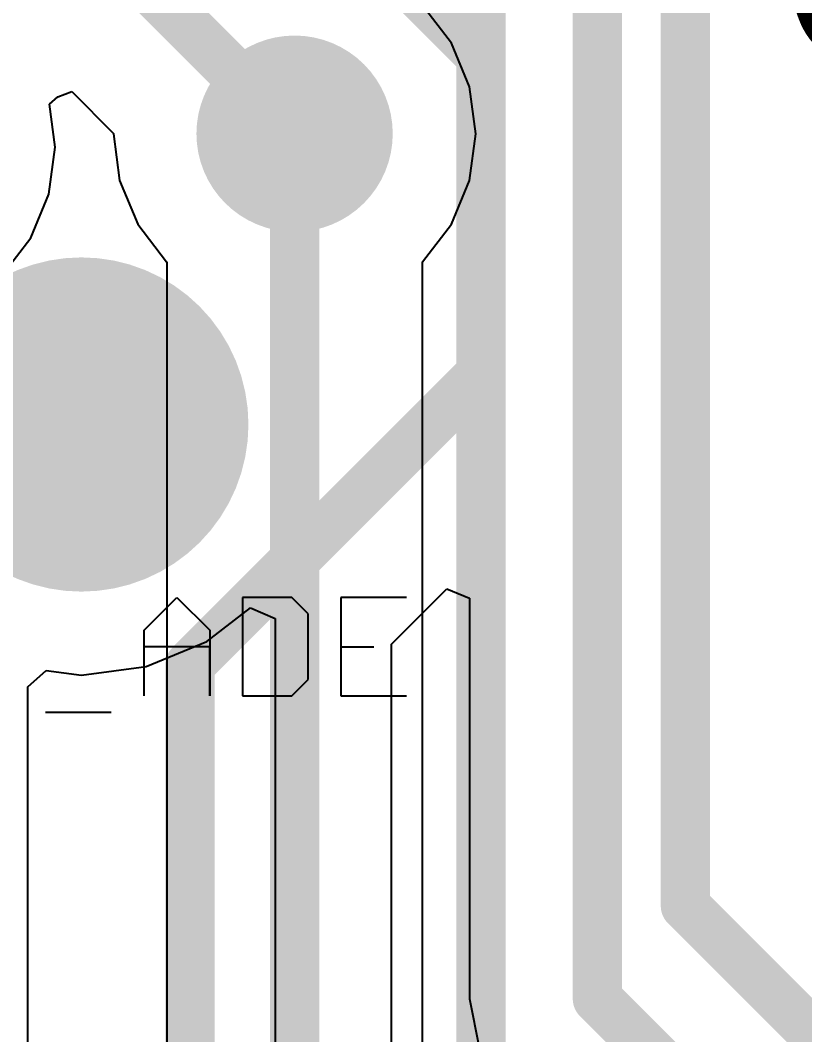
# Model space of a CAD drawing. Header units: millimetres. Extents: x 12 to 126, y 25 to 105.
# Drawn here: x 57.48 to 61.53, y 31.45 to 36.69 of the extents above; entities that cross this region are included whole.
import ezdxf

# ---------------------------------------------------------------- set-up
doc = ezdxf.new("R2010")
doc.units = ezdxf.units.MM
for name, color, linetype in [('BottomLayer', 5, 'Continuous'), ('BottomSolder', 6, 'Continuous'), ('MultiLayer', 9, 'Continuous'), ('TopLayer', 1, 'Continuous'), ('TopOverlay', 2, 'Continuous'), ('TopPaste', 8, 'Continuous'), ('TopSolder', 216, 'Continuous'), ('ViaHoleLayer', 16, 'Continuous')]:
    doc.layers.add(name, color=color, linetype=linetype)

msp = doc.modelspace()

# ---------------------------------------------------------------- linework, layer by layer
at = {"layer": 'BottomLayer'}
for p, q in [((59.7092, 36.5672), (59.5607, 36.7607)), ((59.8026, 36.3418), (59.7092, 36.5672)), ((57.6791, 36.2898), (57.7501, 36.317)), ((57.7501, 36.317), (57.9658, 36.1013)), ((59.8344, 36.1), (59.8026, 36.3418)), ((57.6354, 36.252), (57.6791, 36.2898)), ((57.6646, 36.0302), (57.6354, 36.252)), ((57.9658, 36.1013), (57.9656, 36.1)), ((57.9656, 36.1), (57.9974, 35.8582)), ((59.8026, 35.8582), (59.8344, 36.1)), ((57.6328, 35.7884), (57.6646, 36.0302)), ((57.9974, 35.8582), (58.0908, 35.6328)), ((59.7092, 35.6328), (59.8026, 35.8582)), ((57.5394, 35.563), (57.6328, 35.7884)), ((58.0908, 35.6328), (58.2393, 35.4393)), ((59.5607, 35.4393), (59.7092, 35.6328)), ((57.3909, 35.3695), (57.5394, 35.563)), ((58.2393, 35.4393), (58.2403, 35.4385)), ((58.2403, 35.4385), (58.2403, 30.5732)), ((59.5597, 35.4385), (59.5607, 35.4393)), ((59.5597, 30.3), (59.5597, 35.4385))]:
    msp.add_line(p, q, dxfattribs=at)
at = {"layer": 'BottomLayer', "const_width": 0.254}
for points in [[(55.3, 39.7), (58.9, 36.1)], [(59.862, 30.3291), (59.862, 36.938)], [(58.9, 30.3), (58.9, 36.1)]]:
    msp.add_lwpolyline(points, dxfattribs=at)
at = {"layer": 'BottomLayer'}
for points, const_width in [([(58.6968, 36.1, 1), (59.1032, 36.1, 1)], 0.4064), ([(58.8365, 36.1, 1), (58.9635, 36.1, 1)], 0.127), ([(58.8365, 36.1, 1), (58.9635, 36.1, 1)], 0.127)]:
    msp.add_lwpolyline(points, format="xyb", close=True, dxfattribs=dict(at, const_width=const_width))
at = {"layer": 'BottomSolder', "const_width": 0.5064}
msp.add_lwpolyline([(58.6468, 36.1, 1), (59.1532, 36.1, 1)], format="xyb", close=True, dxfattribs=at)
at = {"layer": 'MultiLayer', "const_width": 0.4064}
msp.add_lwpolyline([(58.6968, 36.1, 1), (59.1032, 36.1, 1)], format="xyb", close=True, dxfattribs=at)
at = {"layer": 'TopLayer'}
for p, q in [((59.4, 33.4671), (59.685, 33.7521)), ((59.685, 33.7521), (59.8023, 33.7035)), ((59.8023, 33.7035), (59.8023, 31.638)), ((58.4465, 33.4802), (58.673, 33.6539)), ((58.673, 33.6539), (58.8, 33.5994)), ((58.8, 33.5994), (58.8, 30.12)), ((58.1347, 33.351), (58.4465, 33.4802)), ((59.4, 30.12), (59.4, 33.4671)), ((57.8, 33.3069), (58.1347, 33.351)), ((57.5234, 33.247), (57.6189, 33.3308)), ((57.6189, 33.3308), (57.8, 33.3069)), ((57.5234, 29.9675), (57.5234, 33.247)), ((59.8023, 31.638), (59.8023, 31.638)), ((59.8023, 31.638), (59.8525, 31.3856))]:
    msp.add_line(p, q, dxfattribs=at)
at = {"layer": 'TopLayer', "const_width": 0.254}
for points in [[(60.916, 32.1169), (60.916, 40.3899)], [(60.462, 31.638), (60.462, 40.2018)], [(59.1, 37.2605), (59.862, 36.4985)], [(57.954, 37.046), (58.9, 36.1)], [(59.862, 34.862), (59.862, 36.4985)], [(58.36, 33.36), (59.862, 34.862)], [(57.1194, 34.6), (57.8, 34.6)], [(58.36, 28.9), (58.36, 33.36)], [(60.916, 32.1169), (62.0329, 31)], [(60.462, 31.638), (62.76, 29.34)]]:
    msp.add_lwpolyline(points, dxfattribs=at)
at = {"layer": 'TopLayer'}
for points, const_width in [([(59.7985, 36.4985, 1), (59.9255, 36.4985, 1)], 0.127), ([(59.7985, 36.4985, 1), (59.9255, 36.4985, 1)], 0.127), ([(58.6968, 36.1, 1), (59.1032, 36.1, 1)], 0.4064), ([(58.8365, 36.1, 1), (58.9635, 36.1, 1)], 0.127), ([(57.419, 34.6, 1), (58.181, 34.6, 1)], 0.762), ([(59.7985, 34.862, 1), (59.9255, 34.862, 1)], 0.127), ([(59.7985, 34.862, 1), (59.9255, 34.862, 1)], 0.127), ([(57.7365, 34.6, 1), (57.8635, 34.6, 1)], 0.127), ([(58.2965, 33.36, 1), (58.4235, 33.36, 1)], 0.127), ([(58.2965, 33.36, 1), (58.4235, 33.36, 1)], 0.127), ([(60.8525, 32.1169, 1), (60.9795, 32.1169, 1)], 0.127), ([(60.8525, 32.1169, 1), (60.9795, 32.1169, 1)], 0.127), ([(60.3985, 31.638, 1), (60.5255, 31.638, 1)], 0.127), ([(60.3985, 31.638, 1), (60.5255, 31.638, 1)], 0.127)]:
    msp.add_lwpolyline(points, format="xyb", close=True, dxfattribs=dict(at, const_width=const_width))
at = {"layer": 'TopOverlay'}
for p, q in [((58.1235, 33.5386), (58.2928, 33.7078)), ((58.2928, 33.7078), (58.4621, 33.5386)), ((58.6313, 33.7078), (58.6313, 33.2)), ((58.8853, 33.7078), (58.6313, 33.7078)), ((58.9699, 33.6232), (58.8853, 33.7078)), ((59.4777, 33.7078), (59.1392, 33.7078)), ((59.1392, 33.7078), (59.1392, 33.2)), ((58.9699, 33.2846), (58.9699, 33.6232)), ((58.1235, 33.2), (58.1235, 33.5386)), ((58.4621, 33.5386), (58.4621, 33.2)), ((58.4621, 33.4539), (58.1235, 33.4539)), ((58.4621, 33.2), (58.4621, 33.4539)), ((59.1392, 33.4539), (59.3085, 33.4539)), ((58.8853, 33.2), (58.9699, 33.2846)), ((58.6313, 33.2), (58.8853, 33.2)), ((59.1392, 33.2), (59.4777, 33.2)), ((57.6157, 33.1154), (57.9542, 33.1154))]:
    msp.add_line(p, q, dxfattribs=at)
at = {"layer": 'TopPaste', "const_width": 0.762}
msp.add_lwpolyline([(57.419, 34.6, 1), (58.181, 34.6, 1)], format="xyb", close=True, dxfattribs=at)
at = {"layer": 'TopSolder'}
for points, const_width in [([(58.6468, 36.1, 1), (59.1532, 36.1, 1)], 0.5064), ([(57.369, 34.6, 1), (58.231, 34.6, 1)], 0.862)]:
    msp.add_lwpolyline(points, format="xyb", close=True, dxfattribs=dict(at, const_width=const_width))
at = {"layer": 'ViaHoleLayer', "const_width": 0.2032}
msp.add_lwpolyline([(58.7984, 36.1, 1), (59.0016, 36.1, 1)], format="xyb", close=True, dxfattribs=at)

# ---------------------------------------------------------------- texts
at = {"layer": 'TopOverlay'}
msp.add_text('C7', height=0.9, dxfattribs=at).set_placement((61.403, 36.4589))

doc.saveas('drawing.dxf')
